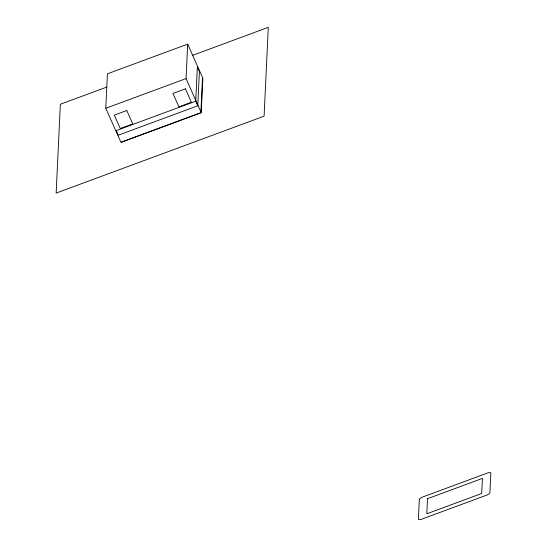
<?xml version="1.0" encoding="UTF-8"?>
<svg xmlns="http://www.w3.org/2000/svg" width="547" height="547" viewBox="0 0 547 547"><rect width="100%" height="100%" fill="white"/><g stroke="black" fill="none" stroke-linecap="round" stroke-linejoin="round"><path stroke-width="0.82" d="M105.79 108.272L107.417 73.811L187.683 44.129L202.875 78.248L201.255 112.709L120.99 142.391L105.79 108.272L186.055 78.59L187.683 44.129M195.723 101.188L197.33 67.076L199.382 71.678L197.768 105.783L118.337 135.164L116.292 130.562L195.723 101.188L197.768 105.783M202.452 78.577L200.845 112.689L121.413 142.063M106.733 87.096L60.348 104.251L56.156 193.077L264.092 116.176L268.283 27.35L192.305 55.445M186.055 78.59L201.255 112.709M419.317 499.637L418.4 519A3.597 1.292 -24 0 0 421.662 519.192L486.536 495.199A3.597 1.292 -24 0 0 489.934 492.546L490.844 473.182A3.597 1.292 -24 0 0 487.582 472.991L422.708 496.984A3.597 1.292 -24 0 0 419.317 499.637M427.528 498.693L426.817 513.79L481.716 493.49L482.427 478.393L427.528 498.693M126.781 110.521L114.309 115.137L120.285 128.552L132.757 123.937L126.781 110.521M185.419 88.833L172.948 93.448L178.924 106.863L191.395 102.255L185.419 88.833"/></g></svg>
